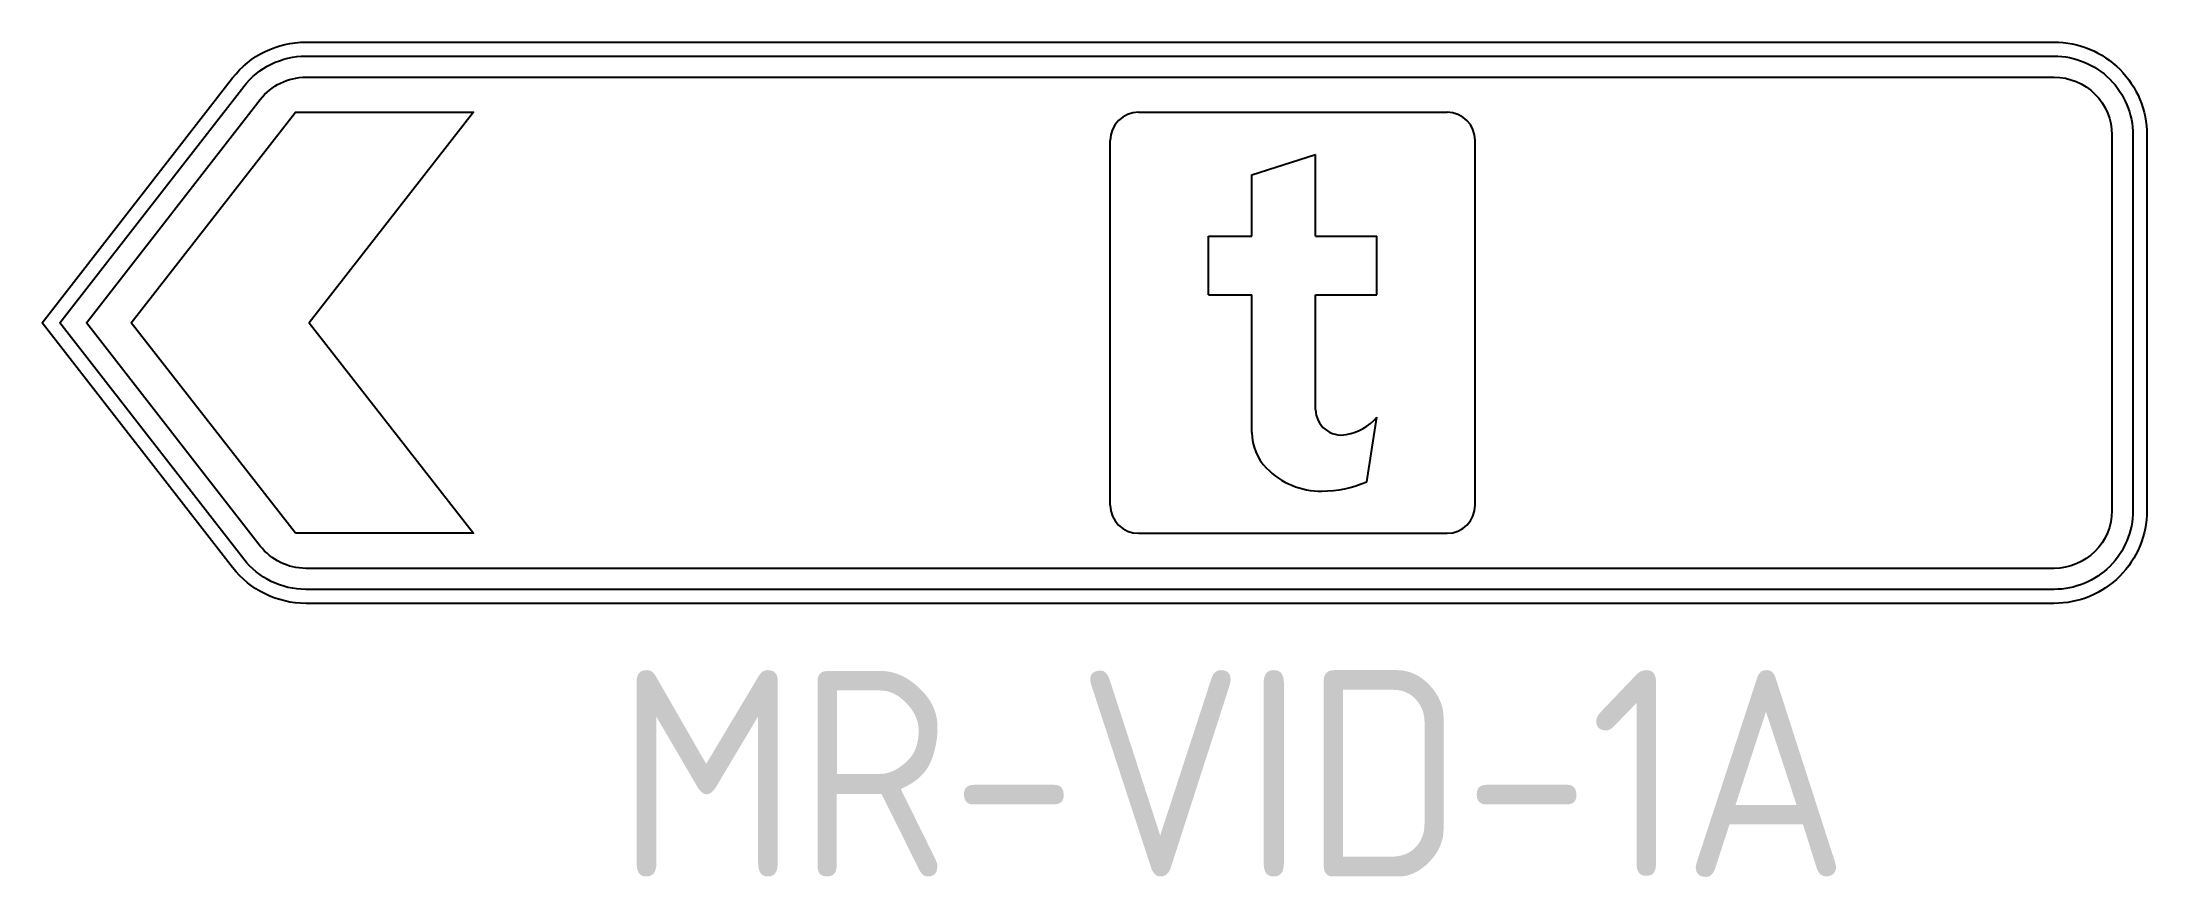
# Model space of a CAD drawing. Extents: x 119.2 to 144.7, y 146.7 to 156.8.
import ezdxf
from ezdxf.enums import TextEntityAlignment as Align

# ---------------------------------------------------------------- set-up
doc = ezdxf.new("R2010")
doc.units = 0
doc.header["$LTSCALE"] = 12
doc.header["$MEASUREMENT"] = 0
doc.layers.add('L18', color=4, linetype='CONTINUOUS')
doc.layers.add('T25', color=1, linetype='CONTINUOUS')
doc.styles.add('ISO', font='iso')

msp = doc.modelspace()

# ---------------------------------------------------------------- linework, layer by layer
at = {"layer": 'L18'}
for p, q in [((132.478, 155.969), (136.218, 155.969)), ((132.138, 151.209), (132.138, 155.629)), ((136.558, 151.209), (136.558, 155.629)), ((133.854, 155.212), (134.626, 155.459)), ((134.626, 154.47), (134.626, 155.459)), ((133.854, 154.47), (133.854, 155.212)), ((133.328, 154.47), (133.854, 154.47)), ((133.328, 153.759), (133.328, 154.47)), ((134.626, 154.47), (135.368, 154.47)), ((135.368, 153.759), (135.368, 154.47)), ((133.328, 153.759), (133.854, 153.759)), ((133.854, 152.09), (133.854, 153.759)), ((134.626, 153.759), (135.368, 153.759)), ((134.626, 152.368), (134.626, 153.759)), ((135.244, 151.492), (135.368, 152.275)), ((132.478, 150.869), (136.218, 150.869))]:
    msp.add_line(p, q, dxfattribs=at)
for points in [[(144.697, 151.143, -0.414214), (143.572, 150.019), (122.392, 150.019, -0.23137), (121.505, 150.453), (119.197, 153.419), (121.505, 156.385, -0.23137), (122.392, 156.819), (143.572, 156.819, -0.414214), (144.697, 155.695)], [(144.527, 151.143, -0.414214), (143.572, 150.189), (122.392, 150.189, -0.23137), (121.639, 150.557), (119.412, 153.419), (121.639, 156.281, -0.23137), (122.392, 156.649), (143.572, 156.649, -0.414214), (144.527, 155.695)], [(144.272, 151.143, -0.414214), (143.572, 150.444), (122.392, 150.444, -0.23137), (121.84, 150.714), (119.735, 153.419), (121.84, 156.124, -0.23137), (122.392, 156.394), (143.572, 156.394, -0.414214), (144.272, 155.695)]]:
    msp.add_lwpolyline(points, format="xyb", close=True, dxfattribs=at)
msp.add_lwpolyline([(122.268, 150.869), (120.275, 153.419), (122.268, 155.969), (124.425, 155.969), (122.433, 153.419), (124.425, 150.869)], close=True, dxfattribs=at)
for centre, radius, start, end in [((132.478, 155.629), 0.34, 90, 180), ((136.218, 155.629), 0.34, 0, 90), ((134.935, 152.368), 0.309, 180, 281.537), ((134.897, 152.675), 0.618, 279.3622, 319.7006), ((134.472, 152.09), 0.618, 180, 224.432), ((134.693, 152.306), 0.927, 224.432, 270.5043), ((134.688, 152.801), 1.422, 270.5043, 293.0357), ((132.478, 151.209), 0.34, 180, 270), ((136.218, 151.209), 0.34, 270, 0)]:
    msp.add_arc(centre, radius, start, end, dxfattribs=at)

# ---------------------------------------------------------------- texts
at = {"layer": 'T25', "style": 'ISO'}
msp.add_text('MR-VID-1A', height=2.5, dxfattribs=at).set_placement((133.625, 146.711), align=Align.CENTER)

doc.saveas('drawing.dxf')
